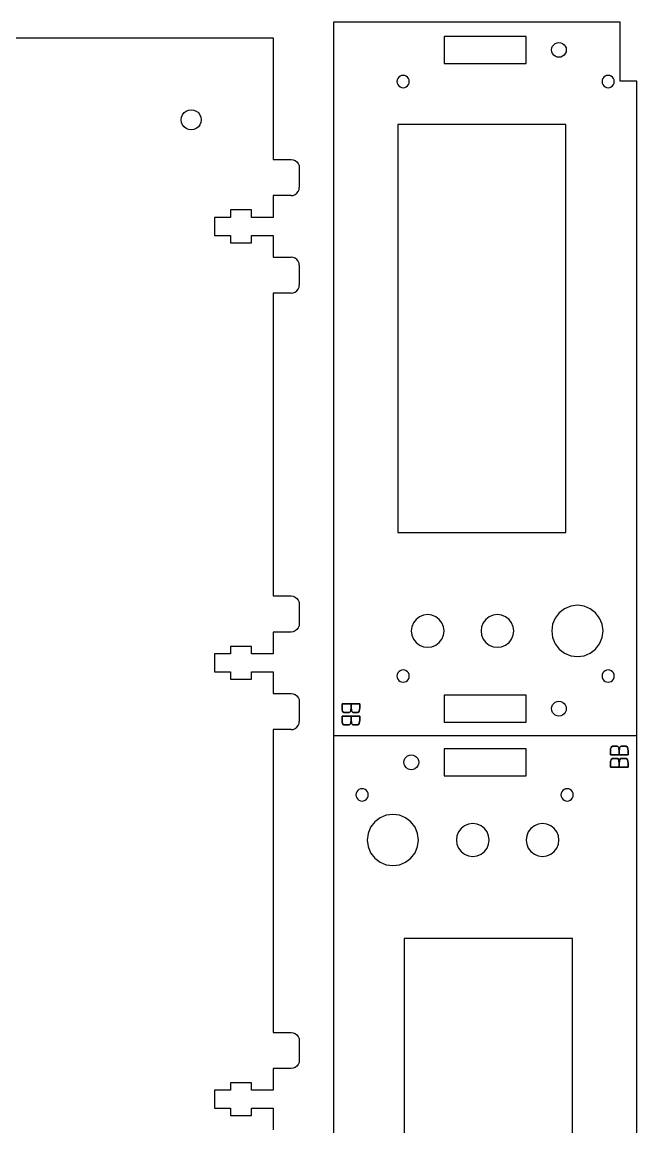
# Model space of a CAD drawing. Extents: x -328 to 346, y -469 to -6.
# Drawn here: x -106.2 to 43.7, y -278.4 to -8.9 of the extents above; entities that cross this region are included whole.
import ezdxf

# ---------------------------------------------------------------- set-up
doc = ezdxf.new("R2010")
doc.units = 0
doc.layers.get('0').update_dxf_attribs({"linetype": 'CONTINUOUS'})

msp = doc.modelspace()

# ---------------------------------------------------------------- linework, layer by layer
at = {"color": 5}
for points in [[(39.649852, -8.890845), (-30.29733, -8.890845), (-30.29733, -182.890836)], [(39.653241, -23.336277), (39.653241, -8.892313)], [(43.705809, -23.333172), (39.653001, -23.333172)], [(43.702687, -182.890836), (43.702687, -23.334386)], [(-30.296183, -182.889284), (-30.296183, -342.445734)], [(-26.243348, -356.889274), (43.703833, -356.889274), (43.703833, -182.889284)]]:
    msp.add_lwpolyline(points, dxfattribs=at)
at = {"color": 4}
for points in [[(-120.644206, -12.713404), (-44.944219, -12.713404)], [(-44.944219, -12.713404), (-44.944219, -42.413398)], [(-44.944219, -42.413398), (-40.594215, -42.413398)], [(-40.594215, -42.413398), (-40.076591, -42.481555)], [(-40.076591, -42.481555), (-39.594217, -42.68134)], [(-39.594217, -42.68134), (-39.180028, -42.999179)], [(-39.180028, -42.999179), (-38.862189, -43.413396)], [(-38.862189, -43.413396), (-38.662376, -43.895742)], [(-38.662376, -43.895742), (-38.594219, -44.413394), (-38.594219, -49.213402)], [(-40.594215, -51.213398), (-40.076591, -51.145241)], [(-40.076591, -51.145241), (-39.594217, -50.945428)], [(-39.594217, -50.945428), (-39.180028, -50.627617)], [(-39.180028, -50.627617), (-38.862189, -50.2134)], [(-38.862189, -50.2134), (-38.662376, -49.731026)], [(-38.662376, -49.731026), (-38.594219, -49.213402)], [(-40.594215, -51.213398), (-44.944219, -51.213398)], [(-44.944219, -51.213398), (-44.944219, -56.51339)], [(-55.344218, -56.51339), (-59.294228, -56.51339)], [(-59.294228, -56.51339), (-59.294228, -60.913376)], [(-55.344218, -54.713377), (-55.344218, -56.51339)], [(-50.244214, -56.51339), (-50.244214, -54.713377), (-55.344218, -54.713377)], [(-44.944219, -56.51339), (-50.244214, -56.51339)], [(-59.294228, -60.913376), (-55.344218, -60.913376)], [(-55.344218, -60.913376), (-55.344218, -62.713389)], [(-50.244214, -60.913376), (-44.944219, -60.913376)], [(-50.244214, -62.713389), (-50.244214, -60.913376)], [(-44.944219, -60.913376), (-44.944219, -66.213396)], [(-55.344218, -62.713389), (-50.244214, -62.713389)], [(-44.944219, -66.213396), (-40.594215, -66.213396)], [(-40.076591, -66.281524), (-40.594215, -66.213396)], [(-39.594217, -66.481338), (-40.076591, -66.281524)], [(-39.180028, -66.799176), (-39.594217, -66.481338)], [(-38.862189, -67.213394), (-39.180028, -66.799176)], [(-38.662376, -67.69574), (-38.862189, -67.213394)], [(-38.594219, -68.213392), (-38.662376, -67.69574)], [(-38.594219, -68.213392), (-38.594219, -73.013371)], [(-40.594215, -75.013367), (-44.944219, -75.013367)], [(-44.944219, -75.013367), (-44.944219, -148.863359)], [(-40.594215, -75.013367), (-40.076591, -74.945239)], [(-40.076591, -74.945239), (-39.594217, -74.745425)], [(-39.594217, -74.745425), (-39.180028, -74.427587)], [(-39.180028, -74.427587), (-38.862189, -74.013369)], [(-38.862189, -74.013369), (-38.662376, -73.531023)], [(-38.662376, -73.531023), (-38.594219, -73.013371)], [(-44.944219, -148.863359), (-40.594215, -148.863359)], [(-40.594215, -148.863359), (-40.076591, -148.931516)], [(-40.076591, -148.931516), (-39.594217, -149.131301)], [(-39.594217, -149.131301), (-39.180028, -149.44914)], [(-39.180028, -149.44914), (-38.862189, -149.863357)], [(-38.862189, -149.863357), (-38.662376, -150.345731)], [(-38.662376, -150.345731), (-38.594219, -150.863355), (-38.594219, -155.663362)], [(-38.662376, -156.180986), (-38.862189, -156.66336)], [(-38.594219, -155.663362), (-38.662376, -156.180986)], [(-40.076591, -157.595202), (-40.594215, -157.663358), (-44.944219, -157.663358)], [(-44.944219, -157.663358), (-44.944219, -162.963351)], [(-39.594217, -157.395417), (-40.076591, -157.595202)], [(-39.180028, -157.077578), (-39.594217, -157.395417)], [(-38.862189, -156.66336), (-39.180028, -157.077578)], [(-55.344218, -161.163337), (-55.344218, -162.963351)], [(-50.244214, -161.163337), (-55.344218, -161.163337)], [(-50.244214, -162.963351), (-50.244214, -161.163337)], [(-55.344218, -162.963351), (-59.294228, -162.963351)], [(-59.294228, -162.963351), (-59.294228, -167.363364)], [(-44.944219, -162.963351), (-50.244214, -162.963351)], [(-59.294228, -167.363364), (-55.344218, -167.363364)], [(-55.344218, -167.363364), (-55.344218, -169.16335)], [(-55.344218, -169.16335), (-50.244214, -169.16335)], [(-50.244214, -169.16335), (-50.244214, -167.363364)], [(-50.244214, -167.363364), (-44.944219, -167.363364)], [(-44.944219, -167.363364), (-44.944219, -172.663357)], [(-44.944219, -172.663357), (-40.594215, -172.663357)], [(-40.594215, -172.663357), (-40.076591, -172.731485)], [(-40.076591, -172.731485), (-39.594217, -172.931298)], [(-39.594217, -172.931298), (-39.180028, -173.249137)], [(-39.180028, -173.249137), (-38.862189, -173.663355)], [(-38.862189, -173.663355), (-38.662376, -174.145701)], [(-38.662376, -174.145701), (-38.594219, -174.663353), (-38.594219, -179.463332)], [(-39.180028, -180.877547), (-38.862189, -180.463358)], [(-38.862189, -180.463358), (-38.662376, -179.980984)], [(-38.662376, -179.980984), (-38.594219, -179.463332)], [(-40.594215, -181.463356), (-44.944219, -181.463356)], [(-44.944219, -181.463356), (-44.944219, -255.31332)], [(-40.594215, -181.463356), (-40.076591, -181.395199)], [(-40.076591, -181.395199), (-39.594217, -181.195386)], [(-39.594217, -181.195386), (-39.180028, -180.877547)], [(-44.944219, -255.31332), (-40.594215, -255.31332)], [(-40.594215, -255.31332), (-40.076591, -255.381476)], [(-40.076591, -255.381476), (-39.594217, -255.581262)], [(-39.594217, -255.581262), (-39.180028, -255.8991)], [(-39.180028, -255.8991), (-38.862189, -256.313318)], [(-38.862189, -256.313318), (-38.662376, -256.795692)], [(-38.662376, -256.795692), (-38.594219, -257.313316), (-38.594219, -262.113323)], [(-40.076591, -264.045162), (-40.594215, -264.113319), (-44.944219, -264.113319)], [(-39.594217, -263.845377), (-40.076591, -264.045162)], [(-39.180028, -263.527539), (-39.594217, -263.845377)], [(-38.862189, -263.113321), (-39.180028, -263.527539)], [(-38.662376, -262.630947), (-38.862189, -263.113321)], [(-38.594219, -262.113323), (-38.662376, -262.630947)], [(-44.944219, -264.113319), (-44.944219, -269.413311)], [(-59.294228, -269.413311), (-59.294228, -273.813325)], [(-55.344218, -269.413311), (-59.294228, -269.413311)], [(-55.344218, -267.613326), (-55.344218, -269.413311)], [(-50.244214, -267.613326), (-55.344218, -267.613326)], [(-50.244214, -269.413311), (-50.244214, -267.613326)], [(-44.944219, -269.413311), (-50.244214, -269.413311)], [(-59.294228, -273.813325), (-55.344218, -273.813325)], [(-55.344218, -273.813325), (-55.344218, -275.61331)], [(-50.244214, -275.61331), (-50.244214, -273.813325)], [(-50.244214, -273.813325), (-44.944219, -273.813325)], [(-44.944219, -273.813325), (-44.944219, -279.113317)], [(-55.344218, -275.61331), (-50.244214, -275.61331)]]:
    msp.add_lwpolyline(points, dxfattribs=at)
at = {"color": 7}
for points in [[(16.702685, -12.369037), (-3.29731, -12.369037), (-3.29731, -18.969029), (16.702685, -18.969029), (16.702685, -12.369037)], [(22.902686, -15.669033), (22.964019, -15.203169)], [(22.964019, -16.134897), (22.902686, -15.669033)], [(22.964019, -15.203169), (23.14384, -14.769026)], [(23.14384, -16.56904), (22.964019, -16.134897)], [(23.14384, -14.769026), (23.429892, -14.396239)], [(23.429892, -14.396239), (23.802685, -14.110178)], [(23.802685, -14.110178), (24.236813, -13.930375)], [(24.236813, -13.930375), (24.702686, -13.869048)], [(24.702686, -13.869048), (25.168558, -13.930375)], [(25.168558, -13.930375), (25.602684, -14.110178)], [(25.602684, -14.110178), (25.975477, -14.396239)], [(25.975477, -14.396239), (26.261532, -14.769026)], [(26.261532, -14.769026), (26.441352, -15.203169)], [(26.441352, -16.134897), (26.261532, -16.56904)], [(26.441352, -15.203169), (26.502685, -15.669033)], [(26.502685, -15.669033), (26.441352, -16.134897)], [(23.429892, -16.941827), (23.14384, -16.56904)], [(23.802685, -17.227887), (23.429892, -16.941827)], [(24.236813, -17.407691), (23.802685, -17.227887)], [(24.702686, -17.469046), (24.236813, -17.407691)], [(25.168558, -17.407691), (24.702686, -17.469046)], [(25.602684, -17.227887), (25.168558, -17.407691)], [(25.975477, -16.941827), (25.602684, -17.227887)], [(26.261532, -16.56904), (25.975477, -16.941827)], [(-13.29733, -21.890848), (-13.685557, -21.941958), (-14.04733, -22.09179), (-14.357989, -22.330183), (-14.596368, -22.640825), (-14.746219, -23.002606), (-14.79733, -23.39083)], [(-14.79733, -23.39083), (-14.746219, -23.779055)], [(-14.746219, -23.779055), (-14.596368, -24.140836)], [(-14.596368, -24.140836), (-14.357989, -24.451506), (-14.04733, -24.689871)], [(-12.236671, -22.330183), (-12.54733, -22.09179), (-12.909102, -21.941958), (-13.29733, -21.890848)], [(-11.998292, -22.640825), (-12.236671, -22.330183)], [(-12.236671, -24.451506), (-11.998292, -24.140836)], [(-11.84844, -23.002606), (-11.998292, -22.640825)], [(-11.998292, -24.140836), (-11.84844, -23.779055)], [(-11.79733, -23.39083), (-11.84844, -23.002606)], [(-11.84844, -23.779055), (-11.79733, -23.39083)], [(35.253795, -23.002606), (35.202684, -23.39083)], [(35.202684, -23.39083), (35.253795, -23.779055)], [(35.403646, -22.640825), (35.253795, -23.002606)], [(35.253795, -23.779055), (35.403646, -24.140836)], [(35.642025, -22.330183), (35.403646, -22.640825)], [(35.403646, -24.140836), (35.642025, -24.451506)], [(35.952684, -22.09179), (35.642025, -22.330183)], [(36.314456, -21.941958), (35.952684, -22.09179)], [(37.452684, -22.09179), (37.090912, -21.941958), (36.702684, -21.890848), (36.314456, -21.941958)], [(37.763343, -22.330183), (37.452684, -22.09179)], [(38.001722, -22.640825), (37.763343, -22.330183)], [(37.763343, -24.451506), (38.001722, -24.140836), (38.151574, -23.779055), (38.202684, -23.39083)], [(38.151574, -23.002606), (38.001722, -22.640825)], [(38.202684, -23.39083), (38.151574, -23.002606)], [(-14.04733, -24.689871), (-13.685557, -24.839731)], [(-13.685557, -24.839731), (-13.29733, -24.890842), (-12.909102, -24.839731), (-12.54733, -24.689871)], [(-12.54733, -24.689871), (-12.236671, -24.451506)], [(35.642025, -24.451506), (35.952684, -24.689871)], [(35.952684, -24.689871), (36.314456, -24.839731)], [(36.314456, -24.839731), (36.702684, -24.890842)], [(36.702684, -24.890842), (37.090912, -24.839731)], [(37.090912, -24.839731), (37.452684, -24.689871)], [(37.452684, -24.689871), (37.763343, -24.451506)], [(-67.394232, -32.713392), (-67.310751, -32.079296)], [(-67.310751, -32.079296), (-67.065979, -31.488407)], [(-67.065979, -31.488407), (-66.676626, -30.981)], [(-66.676626, -30.981), (-66.169218, -30.591646)], [(-66.169218, -30.591646), (-65.57833, -30.346874)], [(-65.57833, -30.346874), (-64.944233, -30.263393)], [(-64.944233, -30.263393), (-64.310108, -30.346874)], [(-64.310108, -30.346874), (-63.719219, -30.591646)], [(-63.719219, -30.591646), (-63.211812, -30.981)], [(-63.211812, -30.981), (-62.822458, -31.488407)], [(-62.822458, -31.488407), (-62.577715, -32.079296)], [(-62.577715, -32.079296), (-62.494233, -32.713392)], [(-67.310751, -33.347518), (-67.394232, -32.713392)], [(-67.065979, -33.938406), (-67.310751, -33.347518)], [(-66.676626, -34.445814), (-67.065979, -33.938406)], [(-66.169218, -34.835167), (-66.676626, -34.445814)], [(-65.57833, -35.07991), (-66.169218, -34.835167)], [(-63.719219, -34.835167), (-64.310108, -35.07991)], [(-63.211812, -34.445814), (-63.719219, -34.835167)], [(-62.822458, -33.938406), (-63.211812, -34.445814)], [(-62.577715, -33.347518), (-62.822458, -33.938406)], [(-62.494233, -32.713392), (-62.577715, -33.347518)], [(26.402685, -33.890824), (-14.59733, -33.890824)], [(-14.59733, -33.890824), (-14.59733, -133.390836), (26.402685, -133.390836)], [(26.402685, -133.390836), (26.402685, -33.890824)], [(-64.944233, -35.163392), (-65.57833, -35.07991)], [(-64.310108, -35.07991), (-64.944233, -35.163392)], [(-7.297314, -153.390824), (-8.332589, -153.52711), (-9.297312, -153.926736)], [(-5.297312, -153.926736), (-6.262038, -153.52711), (-7.297314, -153.390824)], [(9.702686, -153.390824), (8.667408, -153.52711), (7.702685, -153.926736)], [(10.737962, -153.52711), (9.702686, -153.390824)], [(11.702685, -153.926736), (10.737962, -153.52711)], [(26.077686, -151.978161), (24.783269, -152.971414), (23.790027, -154.265826)], [(27.585066, -151.353801), (26.077686, -151.978161)], [(33.622102, -152.971414), (32.327684, -151.978161), (30.820304, -151.353801), (29.202685, -151.140836), (27.585066, -151.353801)], [(34.615343, -154.265826), (33.622102, -152.971414)], [(-10.761413, -155.39082), (-11.161034, -156.355541)], [(-10.125739, -154.562385), (-10.761413, -155.39082)], [(-9.297312, -153.926736), (-10.125739, -154.562385)], [(-4.468885, -154.562385), (-5.297312, -153.926736)], [(-3.833211, -155.39082), (-4.468885, -154.562385)], [(-3.433607, -156.355541), (-3.833211, -155.39082)], [(6.238583, -155.39082), (5.838982, -156.355541)], [(6.874258, -154.562385), (6.238583, -155.39082)], [(7.702685, -153.926736), (6.874258, -154.562385)], [(12.531112, -154.562385), (11.702685, -153.926736)], [(13.566388, -158.426092), (13.702684, -157.390816), (13.566388, -156.355541), (13.166786, -155.39082), (12.531112, -154.562385)], [(23.16565, -155.773203), (22.952685, -157.390816)], [(23.790027, -154.265826), (23.16565, -155.773203)], [(35.23972, -155.773203), (34.615343, -154.265826)], [(35.23972, -159.008458), (35.452685, -157.390816), (35.23972, -155.773203)], [(-11.161034, -156.355541), (-11.297331, -157.390816)], [(-11.297331, -157.390816), (-11.161034, -158.426092)], [(-11.161034, -158.426092), (-10.761413, -159.390812), (-10.125739, -160.219248)], [(-3.833211, -159.390812), (-3.433607, -158.426092)], [(-3.297313, -157.390816), (-3.433607, -156.355541)], [(-3.433607, -158.426092), (-3.297313, -157.390816)], [(5.838982, -156.355541), (5.702686, -157.390816)], [(5.702686, -157.390816), (5.838982, -158.426092)], [(5.838982, -158.426092), (6.238583, -159.390812), (6.874258, -160.219248)], [(13.166786, -159.390812), (13.566388, -158.426092)], [(22.952685, -157.390816), (23.16565, -159.008458)], [(-10.125739, -160.219248), (-9.297312, -160.854925)], [(-9.297312, -160.854925), (-8.332589, -161.254523)], [(-8.332589, -161.254523), (-7.297314, -161.390837)], [(-7.297314, -161.390837), (-6.262038, -161.254523)], [(-6.262038, -161.254523), (-5.297312, -160.854925)], [(-5.297312, -160.854925), (-4.468885, -160.219248)], [(-4.468885, -160.219248), (-3.833211, -159.390812)], [(6.874258, -160.219248), (7.702685, -160.854925)], [(7.702685, -160.854925), (8.667408, -161.254523), (9.702686, -161.390837)], [(9.702686, -161.390837), (10.737962, -161.254523)], [(10.737962, -161.254523), (11.702685, -160.854925)], [(11.702685, -160.854925), (12.531112, -160.219248)], [(12.531112, -160.219248), (13.166786, -159.390812)], [(23.16565, -159.008458), (23.790027, -160.515835)], [(23.790027, -160.515835), (24.783269, -161.810247), (26.077686, -162.803472), (27.585066, -163.42786), (29.202685, -163.640825)], [(33.622102, -161.810247), (34.615343, -160.515835)], [(34.615343, -160.515835), (35.23972, -159.008458)], [(29.202685, -163.640825), (30.820304, -163.42786)], [(30.820304, -163.42786), (32.327684, -162.803472)], [(32.327684, -162.803472), (33.622102, -161.810247)], [(-13.685557, -166.941922), (-14.04733, -167.091782)], [(-13.29733, -166.890812), (-13.685557, -166.941922)], [(-12.909102, -166.941922), (-13.29733, -166.890812)], [(-12.54733, -167.091782), (-12.909102, -166.941922)], [(36.314456, -166.941922), (35.952684, -167.091782), (35.642025, -167.330175)], [(36.702684, -166.890812), (36.314456, -166.941922)], [(37.090912, -166.941922), (36.702684, -166.890812)], [(37.452684, -167.091782), (37.090912, -166.941922)], [(-14.596368, -167.640817), (-14.746219, -168.002598), (-14.79733, -168.390823)], [(-14.79733, -168.390823), (-14.746219, -168.779048)], [(-14.746219, -168.779048), (-14.596368, -169.140828)], [(-14.357989, -167.330175), (-14.596368, -167.640817)], [(-14.596368, -169.140828), (-14.357989, -169.45147), (-14.04733, -169.689863)], [(-14.04733, -167.091782), (-14.357989, -167.330175)], [(-14.04733, -169.689863), (-13.685557, -169.839723)], [(-13.685557, -169.839723), (-13.29733, -169.890834), (-12.909102, -169.839723), (-12.54733, -169.689863)], [(-12.236671, -167.330175), (-12.54733, -167.091782)], [(-12.54733, -169.689863), (-12.236671, -169.45147)], [(-11.84844, -168.002598), (-11.998292, -167.640817), (-12.236671, -167.330175)], [(-12.236671, -169.45147), (-11.998292, -169.140828), (-11.84844, -168.779048)], [(-11.84844, -168.779048), (-11.79733, -168.390823), (-11.84844, -168.002598)], [(35.253795, -168.002598), (35.202684, -168.390823)], [(35.202684, -168.390823), (35.253795, -168.779048)], [(35.403646, -167.640817), (35.253795, -168.002598)], [(35.253795, -168.779048), (35.403646, -169.140828), (35.642025, -169.45147)], [(35.642025, -167.330175), (35.403646, -167.640817)], [(35.642025, -169.45147), (35.952684, -169.689863)], [(35.952684, -169.689863), (36.314456, -169.839723)], [(37.090912, -169.839723), (37.452684, -169.689863)], [(37.763343, -167.330175), (37.452684, -167.091782)], [(37.452684, -169.689863), (37.763343, -169.45147)], [(38.001722, -167.640817), (37.763343, -167.330175)], [(37.763343, -169.45147), (38.001722, -169.140828)], [(38.151574, -168.779048), (38.202684, -168.390823), (38.151574, -168.002598), (38.001722, -167.640817)], [(38.001722, -169.140828), (38.151574, -168.779048)], [(36.314456, -169.839723), (36.702684, -169.890834)], [(36.702684, -169.890834), (37.090912, -169.839723)], [(-3.29731, -179.646099), (16.702685, -179.646099), (16.702685, -173.046078), (-3.29731, -173.046078), (-3.29731, -179.646099)], [(23.14384, -175.446096), (23.429892, -175.073309)], [(23.429892, -175.073309), (23.802685, -174.787248)], [(23.802685, -174.787248), (24.236813, -174.607416)], [(24.236813, -174.607416), (24.702686, -174.546089)], [(24.702686, -174.546089), (25.168558, -174.607416)], [(25.168558, -174.607416), (25.602684, -174.787248)], [(25.602684, -174.787248), (25.975477, -175.073309)], [(25.975477, -175.073309), (26.261532, -175.446096)], [(22.902686, -176.346074), (22.964019, -175.88021)], [(22.964019, -176.811967), (22.902686, -176.346074)], [(22.964019, -175.88021), (23.14384, -175.446096)], [(23.14384, -177.246081), (22.964019, -176.811967)], [(23.429892, -177.618868), (23.14384, -177.246081)], [(23.802685, -177.904929), (23.429892, -177.618868)], [(25.975477, -177.618868), (25.602684, -177.904929)], [(26.261532, -177.246081), (25.975477, -177.618868)], [(26.261532, -175.446096), (26.441352, -175.88021)], [(26.441352, -176.811967), (26.261532, -177.246081)], [(26.441352, -175.88021), (26.502685, -176.346074)], [(26.502685, -176.346074), (26.441352, -176.811967)], [(24.236813, -178.084761), (23.802685, -177.904929)], [(24.702686, -178.146088), (24.236813, -178.084761)], [(25.168558, -178.084761), (24.702686, -178.146088)], [(25.602684, -177.904929), (25.168558, -178.084761)], [(-30.290349, -182.885417), (43.709646, -182.885417)], [(-13.034849, -188.968153), (-12.855029, -188.534039)], [(-12.855029, -188.534039), (-12.568974, -188.161251)], [(-12.568974, -188.161251), (-12.196181, -187.875191)], [(-12.196181, -187.875191), (-11.762055, -187.695359)], [(-11.762055, -187.695359), (-11.296183, -187.634032)], [(-11.296183, -187.634032), (-10.83031, -187.695359)], [(-10.83031, -187.695359), (-10.396182, -187.875191)], [(-10.396182, -187.875191), (-10.023389, -188.161251)], [(-10.023389, -188.161251), (-9.737337, -188.534039)], [(-9.737337, -188.534039), (-9.557516, -188.968153)], [(16.703812, -186.134021), (-3.296181, -186.134021), (-3.296181, -192.734042), (16.703812, -192.734042), (16.703812, -186.134021)], [(-13.096182, -189.434045), (-13.034849, -188.968153)], [(-13.034849, -189.89991), (-13.096182, -189.434045)], [(-12.855029, -190.334024), (-13.034849, -189.89991)], [(-12.568974, -190.706811), (-12.855029, -190.334024)], [(-12.196181, -190.992872), (-12.568974, -190.706811)], [(-11.762055, -191.172704), (-12.196181, -190.992872)], [(-11.296183, -191.23403), (-11.762055, -191.172704)], [(-10.83031, -191.172704), (-11.296183, -191.23403)], [(-10.396182, -190.992872), (-10.83031, -191.172704)], [(-10.023389, -190.706811), (-10.396182, -190.992872)], [(-9.737337, -190.334024), (-10.023389, -190.706811)], [(-9.557516, -189.89991), (-9.737337, -190.334024)], [(-9.557516, -188.968153), (-9.496183, -189.434045)], [(-9.496183, -189.434045), (-9.557516, -189.89991)], [(-24.595219, -196.639292), (-24.745071, -197.001072)], [(-24.35684, -196.32865), (-24.595219, -196.639292)], [(-24.046182, -196.090256), (-24.35684, -196.32865)], [(-23.684409, -195.940396), (-24.046182, -196.090256)], [(-23.296182, -195.889286), (-23.684409, -195.940396)], [(-22.907954, -195.940396), (-23.296182, -195.889286)], [(-22.546182, -196.090256), (-22.907954, -195.940396)], [(-22.235523, -196.32865), (-22.546182, -196.090256)], [(-21.847292, -197.001072), (-21.997144, -196.639292), (-22.235523, -196.32865)], [(25.643174, -196.32865), (25.404795, -196.639292), (25.254943, -197.001072)], [(25.953833, -196.090256), (25.643174, -196.32865)], [(27.092061, -195.940396), (26.703833, -195.889286), (26.315605, -195.940396), (25.953833, -196.090256)], [(27.453833, -196.090256), (27.092061, -195.940396)], [(28.002871, -196.639292), (27.764492, -196.32865), (27.453833, -196.090256)], [(28.152722, -197.001072), (28.002871, -196.639292)], [(-24.745071, -197.001072), (-24.796181, -197.389297), (-24.745071, -197.777522), (-24.595219, -198.139303)], [(-24.595219, -198.139303), (-24.35684, -198.449945)], [(-24.35684, -198.449945), (-24.046182, -198.688338)], [(-24.046182, -198.688338), (-23.684409, -198.838198)], [(-23.684409, -198.838198), (-23.296182, -198.889308)], [(-23.296182, -198.889308), (-22.907954, -198.838198)], [(-22.907954, -198.838198), (-22.546182, -198.688338), (-22.235523, -198.449945)], [(-22.235523, -198.449945), (-21.997144, -198.139303)], [(-21.997144, -198.139303), (-21.847292, -197.777522)], [(-21.796182, -197.389297), (-21.847292, -197.001072)], [(-21.847292, -197.777522), (-21.796182, -197.389297)], [(25.254943, -197.001072), (25.203833, -197.389297), (25.254943, -197.777522)], [(25.254943, -197.777522), (25.404795, -198.139303), (25.643174, -198.449945)], [(25.643174, -198.449945), (25.953833, -198.688338)], [(25.953833, -198.688338), (26.315605, -198.838198)], [(26.315605, -198.838198), (26.703833, -198.889308)], [(26.703833, -198.889308), (27.092061, -198.838198)], [(27.092061, -198.838198), (27.453833, -198.688338)], [(27.453833, -198.688338), (27.764492, -198.449945)], [(27.764492, -198.449945), (28.002871, -198.139303)], [(28.002871, -198.139303), (28.152722, -197.777522), (28.203833, -197.389297)], [(28.203833, -197.389297), (28.152722, -197.001072)], [(-20.215599, -203.969873), (-21.208841, -205.264285)], [(-18.921181, -202.976648), (-20.215599, -203.969873)], [(-17.413801, -202.35226), (-18.921181, -202.976648)], [(-15.796182, -202.139295), (-17.413801, -202.35226)], [(-10.383524, -205.264285), (-11.376765, -203.969873), (-12.671183, -202.976648), (-14.178563, -202.35226), (-15.796182, -202.139295)], [(2.66854, -204.525596), (1.703817, -204.925195)], [(3.703816, -204.389283), (2.66854, -204.525596)], [(5.703817, -204.925195), (4.739094, -204.525596), (3.703816, -204.389283)], [(19.66854, -204.525596), (18.703814, -204.925195)], [(20.703816, -204.389283), (19.66854, -204.525596)], [(21.739091, -204.525596), (20.703816, -204.389283)], [(22.703814, -204.925195), (21.739091, -204.525596)], [(-21.833218, -206.771662), (-22.046183, -208.389303), (-21.833218, -210.006916)], [(-21.208841, -205.264285), (-21.833218, -206.771662)], [(-9.759147, -206.771662), (-10.383524, -205.264285)], [(-9.546182, -208.389303), (-9.759147, -206.771662)], [(-0.159886, -207.354028), (-0.296182, -208.389303), (-0.159886, -209.424579), (0.239716, -210.389299), (0.87539, -211.217734)], [(0.239716, -206.389307), (-0.159886, -207.354028)], [(0.87539, -205.560872), (0.239716, -206.389307)], [(1.703817, -204.925195), (0.87539, -205.560872)], [(6.532244, -205.560872), (5.703817, -204.925195)], [(7.56752, -207.354028), (7.167918, -206.389307), (6.532244, -205.560872)], [(7.703816, -208.389303), (7.56752, -207.354028)], [(16.840111, -207.354028), (16.703815, -208.389303)], [(17.239713, -206.389307), (16.840111, -207.354028)], [(17.875387, -205.560872), (17.239713, -206.389307)], [(18.703814, -204.925195), (17.875387, -205.560872)], [(23.532241, -205.560872), (22.703814, -204.925195)], [(24.567538, -207.354028), (24.167916, -206.389307), (23.532241, -205.560872)], [(24.703834, -208.389303), (24.567538, -207.354028)], [(-21.833218, -210.006916), (-21.208841, -211.514294)], [(-10.383524, -211.514294), (-9.759147, -210.006916)], [(-9.759147, -210.006916), (-9.546182, -208.389303)], [(7.167918, -210.389299), (7.56752, -209.424579)], [(7.56752, -209.424579), (7.703816, -208.389303)], [(16.703815, -208.389303), (16.840111, -209.424579)], [(16.840111, -209.424579), (17.239713, -210.389299)], [(24.167916, -210.389299), (24.567538, -209.424579)], [(24.567538, -209.424579), (24.703834, -208.389303)], [(-21.208841, -211.514294), (-20.215599, -212.808706)], [(-20.215599, -212.808706), (-18.921181, -213.801959), (-17.413801, -214.426319), (-15.796182, -214.639284), (-14.178563, -214.426319)], [(-12.671183, -213.801959), (-11.376765, -212.808706), (-10.383524, -211.514294)], [(0.87539, -211.217734), (1.703817, -211.853384)], [(1.703817, -211.853384), (2.66854, -212.25301)], [(2.66854, -212.25301), (3.703816, -212.389295)], [(3.703816, -212.389295), (4.739094, -212.25301), (5.703817, -211.853384)], [(5.703817, -211.853384), (6.532244, -211.217734)], [(6.532244, -211.217734), (7.167918, -210.389299)], [(17.239713, -210.389299), (17.875387, -211.217734)], [(17.875387, -211.217734), (18.703814, -211.853384)], [(18.703814, -211.853384), (19.66854, -212.25301), (20.703816, -212.389295)], [(20.703816, -212.389295), (21.739091, -212.25301), (22.703814, -211.853384)], [(22.703814, -211.853384), (23.532241, -211.217734)], [(23.532241, -211.217734), (24.167916, -210.389299)], [(-14.178563, -214.426319), (-12.671183, -213.801959)], [(-12.996182, -232.389284), (-12.996182, -331.889296)], [(28.003833, -331.889296), (28.003833, -232.389284), (-12.996182, -232.389284)]]:
    msp.add_lwpolyline(points, dxfattribs=at)
at = {"color": 1}
for points in [[(-28.168039, -175.153008), (-28.168039, -176.170758)], [(-25.970581, -175.153008), (-28.168039, -175.153008), (-25.9702, -175.153008), (-25.9702, -176.170758), (-26.03887, -176.728006), (-26.145028, -177.063624), (-26.279259, -177.236909), (-26.432234, -177.29468), (-27.687237, -177.29468), (-27.785978, -177.274078), (-27.876128, -177.211932), (-28.030653, -176.963746), (-28.133693, -176.603151), (-28.168039, -176.170758), (-28.168039, -175.153008)], [(-23.860112, -175.153008), (-28.168039, -175.153008), (-28.168039, -176.170758), (-28.133704, -176.603151), (-28.030699, -176.963746), (-27.876154, -177.211932), (-27.786009, -177.273993), (-27.687282, -177.294595), (-26.432378, -177.29468), (-26.279436, -177.236909), (-26.14522, -177.063624), (-26.039059, -176.728006), (-25.970392, -176.170758), (-25.906403, -176.721769), (-25.801803, -177.063624), (-25.662894, -177.236909), (-25.508357, -177.29468), (-24.340866, -177.29468), (-24.247211, -177.274078), (-24.159798, -177.211932), (-24.003689, -176.963746), (-23.896005, -176.600018), (-23.860112, -176.170758), (-23.860112, -175.153008)], [(-23.860112, -175.153008), (-25.970581, -175.153008)], [(-25.970581, -176.170758), (-25.970581, -175.153008), (-23.860112, -175.153008), (-23.860112, -176.170758), (-23.896019, -176.600018), (-24.003737, -176.963746), (-24.159843, -177.211932), (-24.247259, -177.273993), (-24.340914, -177.294595), (-25.508501, -177.29468), (-25.663049, -177.236909), (-25.801993, -177.063624), (-25.90657, -176.721769), (-25.970581, -176.170758)], [(-25.9702, -176.170758), (-25.970482, -175.153008)], [(-23.860112, -175.153008), (-23.860112, -176.170758)], [(-28.168039, -176.170758), (-28.133704, -176.603151)], [(-28.133704, -176.603151), (-28.030653, -176.963746)], [(-27.876128, -177.211932), (-28.030653, -176.963746)], [(-27.876128, -177.211932), (-27.785978, -177.273993)], [(-27.687237, -177.29468), (-27.785978, -177.274078)], [(-27.687237, -177.29468), (-26.432378, -177.29468)], [(-26.279436, -177.236909), (-26.432375, -177.29468)], [(-26.279436, -177.236909), (-26.14522, -177.063624)], [(-26.14522, -177.063624), (-26.03887, -176.728006)], [(-25.9702, -176.170758), (-26.03887, -176.728006)], [(-25.9702, -176.170758), (-25.906403, -176.721769)], [(-25.663049, -177.236909), (-25.801803, -177.063624), (-25.906403, -176.721769)], [(-25.508501, -177.29468), (-25.663049, -177.236909)], [(-25.508501, -177.29468), (-24.340914, -177.29468)], [(-24.247259, -177.273993), (-24.340914, -177.294595)], [(-24.247259, -177.273993), (-24.159843, -177.211932)], [(-24.003737, -176.963746), (-24.159843, -177.211932)], [(-24.003737, -176.963746), (-23.896019, -176.600018)], [(-23.860112, -176.170758), (-23.896019, -176.600018)], [(-28.168039, -178.149954), (-28.168039, -179.167704), (-28.133704, -179.600097)], [(-25.970581, -178.149954), (-28.168039, -178.149954)], [(-28.168039, -178.149954), (-25.9702, -178.149954), (-25.9702, -179.167704), (-26.03887, -179.724952), (-26.145028, -180.06057), (-26.279259, -180.233855), (-26.432234, -180.291626), (-27.687237, -180.291626), (-27.785978, -180.271024), (-27.876128, -180.208878), (-28.030653, -179.960692), (-28.133693, -179.600097), (-28.168039, -179.167704), (-28.168039, -178.149954)], [(-23.860112, -178.149954), (-28.168039, -178.149954), (-28.168039, -179.167704), (-28.133704, -179.600097), (-28.030699, -179.960692), (-27.876154, -180.208878), (-27.786009, -180.270939), (-27.687282, -180.291541), (-26.432378, -180.291626), (-26.279436, -180.233855), (-26.14522, -180.06057), (-26.039059, -179.724952), (-25.970392, -179.167704), (-25.906403, -179.718715), (-25.801803, -180.06057), (-25.662894, -180.233855), (-25.508357, -180.291626), (-24.340866, -180.291626), (-24.247211, -180.271024), (-24.159798, -180.208878), (-24.003689, -179.960692), (-23.896005, -179.596964), (-23.860112, -179.167704), (-23.860112, -178.149954)], [(-28.030701, -179.960692), (-28.133704, -179.600097)], [(-28.030701, -179.960692), (-27.876154, -180.208878)], [(-27.876154, -180.208878), (-27.786009, -180.270939)], [(-27.786009, -180.270939), (-27.687282, -180.291541)], [(-27.687282, -180.291626), (-26.432378, -180.291626)], [(-26.279259, -180.233855), (-26.432378, -180.291626)], [(-26.145028, -180.06057), (-26.279259, -180.233855)], [(-26.145028, -180.06057), (-26.039059, -179.724952)], [(-26.039059, -179.724952), (-25.970392, -179.167704)], [(-23.860112, -178.149954), (-25.970581, -178.149954)], [(-25.970581, -178.149954), (-25.970392, -179.167704)], [(-25.970581, -179.167704), (-25.970581, -178.149954), (-23.860112, -178.149954), (-23.860112, -179.167704), (-23.896019, -179.596964), (-24.003737, -179.960692), (-24.159843, -180.208878), (-24.247259, -180.270939), (-24.340914, -180.291541), (-25.508501, -180.291626), (-25.663049, -180.233855), (-25.801993, -180.06057), (-25.90657, -179.718715), (-25.970581, -179.167704)], [(-25.970392, -179.167704), (-25.906403, -179.718715)], [(-25.906403, -179.718715), (-25.801803, -180.06057)], [(-25.801803, -180.06057), (-25.662894, -180.233855)], [(-25.662894, -180.233855), (-25.508357, -180.291626)], [(-25.508357, -180.291626), (-24.340914, -180.291626)], [(-24.247211, -180.270939), (-24.340914, -180.291541)], [(-24.247211, -180.270939), (-24.159798, -180.208878)], [(-24.159798, -180.208878), (-24.003737, -179.960692)], [(-23.896019, -179.596964), (-24.003737, -179.960692)], [(-23.860112, -179.167704), (-23.896019, -179.596964)], [(-23.860112, -178.149954), (-23.860112, -179.167704)], [(37.266615, -187.630166), (41.574542, -187.630166), (41.574542, -186.612416), (41.540207, -186.180023), (41.437202, -185.819428), (41.282657, -185.571242), (41.192512, -185.509181), (41.093785, -185.488579), (39.838881, -185.488494), (39.685939, -185.546265), (39.551723, -185.719549), (39.445562, -186.055168), (39.376895, -186.612416), (39.312906, -186.061405), (39.208306, -185.719549), (39.069397, -185.546265), (38.91486, -185.488494), (37.747369, -185.488494), (37.653714, -185.509096), (37.566301, -185.571242), (37.410192, -185.819428), (37.302508, -186.183156), (37.266615, -186.612416), (37.266615, -187.630166)], [(39.377084, -186.612416), (39.377084, -187.630166), (37.266615, -187.630166), (37.266615, -186.612416), (37.302522, -186.183156), (37.41024, -185.819428), (37.566346, -185.571242), (37.653762, -185.509181), (37.747417, -185.488579), (38.915004, -185.488494), (39.069552, -185.546265), (39.208496, -185.719549), (39.313073, -186.061405), (39.377084, -186.612416)], [(37.302522, -186.183156), (37.41024, -185.819428)], [(37.566301, -185.571242), (37.41024, -185.819428)], [(37.653714, -185.509181), (37.566301, -185.571242)], [(37.653714, -185.509181), (37.747417, -185.488579)], [(38.91486, -185.488494), (37.747417, -185.488494)], [(39.069397, -185.546265), (38.91486, -185.488494)], [(39.208306, -185.719549), (39.069397, -185.546265)], [(39.312906, -186.061405), (39.208306, -185.719549)], [(41.574542, -187.630166), (39.376703, -187.630166), (39.376703, -186.612416), (39.445373, -186.055168), (39.551531, -185.719549), (39.685762, -185.546265), (39.838737, -185.488494), (41.09374, -185.488494), (41.192481, -185.509096), (41.282631, -185.571242), (41.437156, -185.819428), (41.540196, -186.180023), (41.574542, -186.612416), (41.574542, -187.630166)], [(39.551531, -185.719549), (39.445562, -186.055168)], [(39.551531, -185.719549), (39.685762, -185.546265)], [(39.685762, -185.546265), (39.838881, -185.488494)], [(41.093785, -185.488494), (39.838881, -185.488494)], [(41.192512, -185.509181), (41.093785, -185.488579)], [(41.282657, -185.571242), (41.192512, -185.509181)], [(41.437204, -185.819428), (41.282657, -185.571242)], [(41.437204, -185.819428), (41.540207, -186.180023)], [(37.266615, -186.612416), (37.302522, -186.183156)], [(37.266615, -187.630166), (37.266615, -186.612416)], [(37.266615, -187.630166), (39.377084, -187.630166)], [(37.266615, -190.627112), (41.574542, -190.627112), (41.574542, -189.609362), (41.540207, -189.176969), (41.437202, -188.816374), (41.282657, -188.568188), (41.192512, -188.506127), (41.093785, -188.485525), (39.838881, -188.48544), (39.685939, -188.543211), (39.551723, -188.716495), (39.445562, -189.052114), (39.376895, -189.609362), (39.312906, -189.058351), (39.208306, -188.716495), (39.069397, -188.543211), (38.91486, -188.48544), (37.747369, -188.48544), (37.653714, -188.506042), (37.566301, -188.568188), (37.410192, -188.816374), (37.302508, -189.180102), (37.266615, -189.609362), (37.266615, -190.627112)], [(39.377084, -189.609362), (39.377084, -190.627112), (37.266615, -190.627112), (37.266615, -189.609362), (37.302522, -189.180102), (37.41024, -188.816374), (37.566346, -188.568188), (37.653762, -188.506127), (37.747417, -188.485525), (38.915004, -188.48544), (39.069552, -188.543211), (39.208496, -188.716495), (39.313073, -189.058351), (39.377084, -189.609362)], [(37.41024, -188.816374), (37.566346, -188.568188)], [(37.653762, -188.506127), (37.566346, -188.568188)], [(37.653762, -188.506127), (37.747417, -188.485525)], [(38.915004, -188.48544), (37.747417, -188.48544)], [(38.915004, -188.48544), (39.069552, -188.543211)], [(39.069552, -188.543211), (39.208306, -188.716495), (39.312906, -189.058351)], [(39.376895, -186.612416), (39.312906, -186.061405)], [(39.377084, -190.627112), (41.574542, -190.627112), (39.376703, -190.627112), (39.376703, -189.609362), (39.445373, -189.052114), (39.551531, -188.716495), (39.685762, -188.543211), (39.838737, -188.48544), (41.09374, -188.48544), (41.192481, -188.506042), (41.282631, -188.568188), (41.437156, -188.816374), (41.540196, -189.176969), (41.574542, -189.609362), (41.574542, -190.627112)], [(39.445562, -186.055168), (39.376895, -186.612416)], [(39.377084, -187.630166), (39.376895, -186.612416)], [(39.377084, -187.630166), (41.574542, -187.630166)], [(39.685939, -188.543211), (39.551723, -188.716495)], [(39.685939, -188.543211), (39.838878, -188.48544)], [(41.09374, -188.48544), (39.838881, -188.48544)], [(41.09374, -188.48544), (41.192481, -188.506042)], [(41.282631, -188.568188), (41.192481, -188.506127)], [(41.282631, -188.568188), (41.437156, -188.816374)], [(41.574542, -187.630166), (41.574542, -186.612416), (41.540207, -186.180023)], [(37.266615, -189.609362), (37.302522, -189.180102)], [(37.266615, -190.627112), (37.266615, -189.609362)], [(37.266615, -190.627112), (39.377084, -190.627112)], [(37.41024, -188.816374), (37.302522, -189.180102)], [(39.376703, -189.609362), (39.312906, -189.058351)], [(39.376703, -189.609362), (39.445373, -189.052114)], [(39.376703, -189.609362), (39.376985, -190.627112)], [(39.551723, -188.716495), (39.445373, -189.052114)], [(41.540207, -189.176969), (41.437156, -188.816374)], [(41.574542, -189.609362), (41.540207, -189.176969)], [(41.574542, -190.627112), (41.574542, -189.609362)]]:
    msp.add_lwpolyline(points, dxfattribs=at)

doc.saveas('drawing.dxf')
